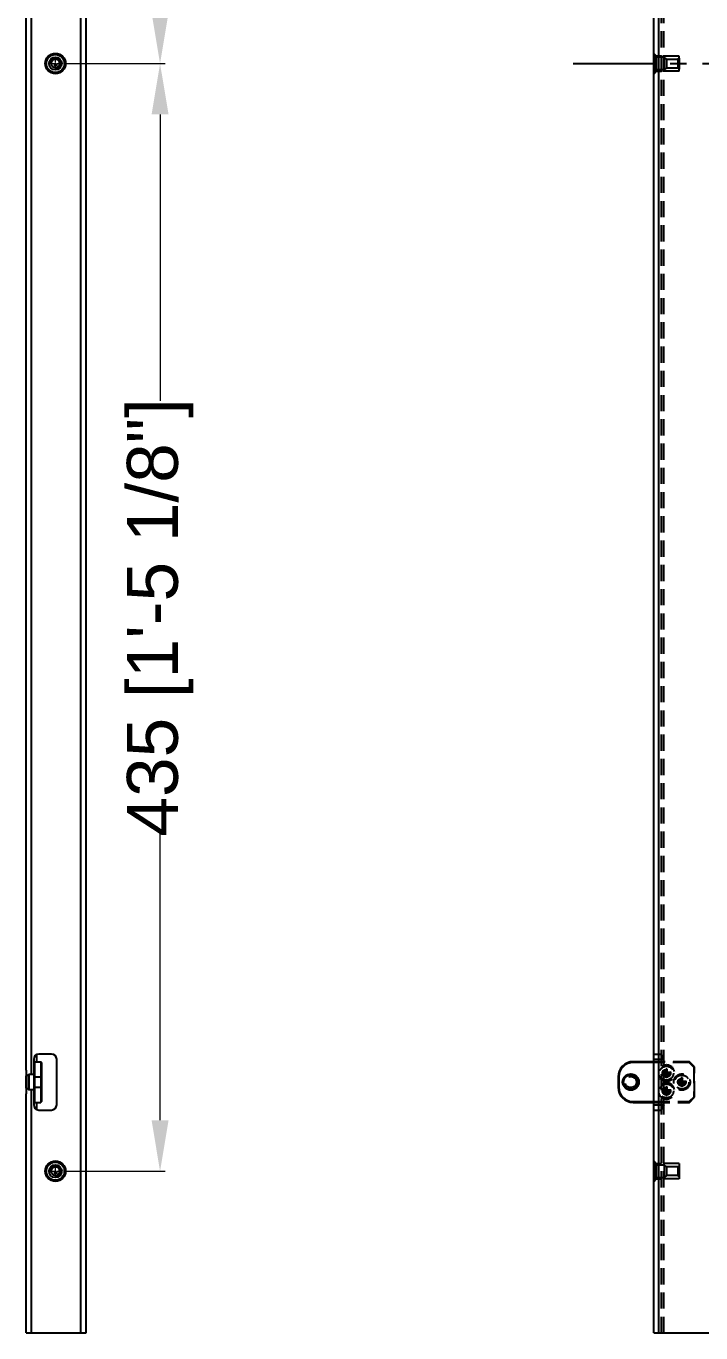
# Model space of a CAD drawing. Header units: millimetres. Extents: x -3132 to 28633, y 682 to 5849.
# Drawn here: x 19391 to 19656, y 1691 to 2204 of the extents above; entities that cross this region are included whole.
import ezdxf

# ---------------------------------------------------------------- set-up
doc = ezdxf.new("R2010")
doc.units = ezdxf.units.MM
doc.linetypes.add('CENTER', pattern=[50.8, 31.75, -6.35, 6.35, -6.35])
doc.linetypes.add('HIDDEN', pattern=[9.525, 6.35, -3.175])
for name, color, linetype in [('02___PRT_ALL_AXES', 7, 'Continuous'), ('DEFAULT_2', 8, 'HIDDEN'), ('标准', 3, 'Continuous')]:
    doc.layers.add(name, color=color, linetype=linetype)
doc.layers.add('screw', color=33, linetype='Continuous', lineweight=13)
doc.styles.get("Standard").update_dxf_attribs({"font": 'arial.ttf'})
doc.styles.add('TXT', font='romans.shx', dxfattribs={"bigfont": 'gbcbig.shx'})
doc.dimstyles.new('1.2', dxfattribs={"dimscale": 10, "dimtxt": 2, "dimasz": 2, "dimexe": 0.2, "dimexo": 0.1, "dimgap": 0, "dimtad": 0, "dimzin": 9, "dimdsep": 46, "dimtxsty": 'Standard', "dimcen": 0, "dimclrd": 3, "dimclre": 3, "dimclrt": 3, "dimazin": 1, "dimtp": 0.01, "dimtm": 0.01, "dimtfac": 1, "dimtofl": 0, "dimtmove": 0, "dimatfit": 3, "dimfxl": 1, "dimtolj": 1, "dimtzin": 4, "dimlwd": 13, "dimlwe": 13, "dimarcsym": 0})

# ---------------------------------------------------------------- blocks, each defined once
blk = doc.blocks.new('*D97')
at = {"color": 3, "linetype": 'Continuous', "lineweight": 13, "transparency": 16777216}
for p, q in [((19405.98, 2189.69), (19445.84, 2189.69)), ((19443.84, 2169.69), (19443.84, 2057.18)), ((19443.84, 1774.69), (19443.84, 1887.21)), ((19405.98, 1754.69), (19445.84, 1754.69))]:
    blk.add_line(p, q, dxfattribs=at)
at = {"color": 3, "transparency": 16777216}
for points in [[(19440.51, 2169.69), (19447.18, 2169.69), (19443.84, 2189.69)], [(19440.51, 1774.69), (19447.18, 1774.69), (19443.84, 1754.69)]]:
    blk.add_solid(points, dxfattribs=at)
at = {"layer": 'Defpoints', "color": 0, "transparency": 16777216}
for p in [(19404.98, 2189.69), (19404.98, 1754.69), (19443.84, 1754.69)]:
    blk.add_point(p, dxfattribs=at)
at = {"color": 3, "transparency": 16777216, "insert": (19443.84, 1972.19), "char_height": 20, "attachment_point": 5, "rotation": 90}
blk.add_mtext('\\A1;435 [1\'-5 1/8"]', dxfattribs=at)
blk = doc.blocks.new('screw_m4_l')
at = {"layer": 'screw', "color": 1, "linetype": 'CENTER', "ltscale": 0.008797}
for p, q in [((-2.2, 0), (2.2, 0)), ((0, -2.2), (0, 2.2))]:
    blk.add_line(p, q, dxfattribs=at)
at = {"layer": 'screw', "color": 33}
blk.add_circle((0, 0), 1.65, dxfattribs=at)
at = {"layer": 'screw', "color": 2, "linetype": 'CENTER'}
blk.add_arc((0, 0), 2, 270, 180, dxfattribs=at)
at = {"layer": 'screw', "color": 6, "style": 'TXT'}
blk.add_text('M4', height=0.8, dxfattribs=at).set_placement((-0.68, -1))
blk = doc.blocks.new('*D79')
at = {"color": 3, "linetype": 'Continuous', "lineweight": 13, "transparency": 16777216}
for p, q in [((19405.98, 2624.69), (19445.84, 2624.69)), ((19443.84, 2604.69), (19443.84, 2492.18)), ((19443.84, 2209.69), (19443.84, 2322.21)), ((19405.98, 2189.69), (19445.84, 2189.69))]:
    blk.add_line(p, q, dxfattribs=at)
at = {"color": 3, "transparency": 16777216}
for points in [[(19440.51, 2604.69), (19447.18, 2604.69), (19443.84, 2624.69)], [(19440.51, 2209.69), (19447.18, 2209.69), (19443.84, 2189.69)]]:
    blk.add_solid(points, dxfattribs=at)
at = {"layer": 'Defpoints', "color": 0, "transparency": 16777216}
for p in [(19404.98, 2624.69), (19404.98, 2189.69), (19443.84, 2189.69)]:
    blk.add_point(p, dxfattribs=at)
at = {"color": 3, "transparency": 16777216, "insert": (19443.84, 2407.19), "char_height": 20, "attachment_point": 5, "rotation": 90}
blk.add_mtext('\\A1;435 [1\'-5 1/8"]', dxfattribs=at)

msp = doc.modelspace()

# ---------------------------------------------------------------- linework, layer by layer
at = {"color": 7, "linetype": 'Continuous'}
for p, q in [((19412.783, 1691.194), (19412.783, 2688.194)), ((19414.783, 1691.194), (19414.783, 2688.194)), ((19637.594, 1691.194), (19637.594, 2688.194)), ((19639.594, 1691.194), (19639.594, 2688.194)), ((19393.283, 2586.694), (19393.283, 1792.694)), ((19391.283, 1794.308), (19391.283, 2585.081)), ((19394.283, 1798.694), (19394.283, 1780.694)), ((19394.583, 1797.694), (19394.283, 1797.394)), ((19394.583, 1797.694), (19396.983, 1797.694)), ((19394.583, 1797.694), (19394.583, 1781.694)), ((19395.283, 1800.385), (19395.283, 1797.694)), ((19401.283, 1800.694), (19396.283, 1800.694)), ((19397.283, 1797.394), (19396.983, 1797.694)), ((19396.983, 1797.694), (19396.983, 1781.694)), ((19397.283, 1797.394), (19397.283, 1781.994)), ((19403.283, 1780.694), (19403.283, 1798.694)), ((19637.594, 1797.694), (19629.594, 1797.694)), ((19629.594, 1797.394), (19629.594, 1797.694)), ((19637.594, 1797.394), (19629.594, 1797.394)), ((19391.283, 1794.308), (19391.29, 1793.585)), ((19391.29, 1792.803), (19391.283, 1792.081)), ((19391.283, 1787.308), (19391.283, 1792.081)), ((19391.29, 1793.585), (19391.29, 1792.803)), ((19391.483, 1791.894), (19392.283, 1792.694)), ((19391.483, 1791.894), (19391.483, 1787.494)), ((19394.283, 1792.694), (19392.283, 1792.694)), ((19392.283, 1792.694), (19392.283, 1786.694)), ((19394.283, 1791.694), (19397.283, 1791.694)), ((19623.894, 1791.694), (19623.594, 1791.694)), ((19623.594, 1791.694), (19623.594, 1787.694)), ((19623.894, 1791.694), (19623.894, 1787.694)), ((19391.283, 1787.308), (19391.29, 1786.585)), ((19391.29, 1786.585), (19391.29, 1785.803)), ((19391.483, 1787.494), (19392.283, 1786.694)), ((19394.283, 1786.694), (19392.283, 1786.694)), ((19393.283, 1786.694), (19393.283, 1691.194)), ((19394.283, 1787.694), (19397.283, 1787.694)), ((19623.894, 1787.694), (19623.594, 1787.694)), ((19391.29, 1785.803), (19391.283, 1785.081)), ((19391.283, 1691.194), (19391.283, 1785.081)), ((19394.583, 1781.694), (19394.283, 1781.994)), ((19394.583, 1781.694), (19396.983, 1781.694)), ((19395.283, 1781.694), (19395.283, 1779.003)), ((19397.283, 1781.994), (19396.983, 1781.694)), ((19629.594, 1781.994), (19637.594, 1781.994)), ((19629.594, 1781.994), (19629.594, 1781.694)), ((19629.594, 1781.694), (19637.594, 1781.694)), ((19396.283, 1778.694), (19401.283, 1778.694)), ((19391.283, 1691.194), (19414.783, 1691.194)), ((19637.594, 1691.194), (19661.494, 1691.194))]:
    msp.add_line(p, q, dxfattribs=at)
for centre, radius in [((19402.783, 2189.694), 4), ((19402.783, 2189.694), 2.5), ((19402.783, 2189.694), 1.65), ((19628.594, 1789.694), 3.2), ((19628.594, 1789.694), 2.85), ((19402.783, 1754.694), 4), ((19402.783, 1754.694), 2.5), ((19402.783, 1754.694), 1.65)]:
    msp.add_circle(centre, radius, dxfattribs=at)
for centre, radius, start, end in [((19396.283, 1798.694), 2, 90, 180), ((19401.283, 1798.694), 2, 0, 90), ((19629.594, 1791.694), 6, 90, 180), ((19629.594, 1791.694), 5.7, 90, 180), ((19629.594, 1787.694), 6, 180, 270), ((19629.594, 1787.694), 5.7, 180, 270), ((19396.283, 1780.694), 2, 180, 270), ((19401.283, 1780.694), 2, 270, 0)]:
    msp.add_arc(centre, radius, start, end, dxfattribs=at)
at = {"layer": '02___PRT_ALL_AXES', "color": 8, "linetype": 'HIDDEN'}
for p, q in [((19637.594, 2186.144), (19637.594, 2193.244)), ((19638.194, 2192.644), (19637.594, 2193.244)), ((19638.194, 2192.644), (19638.194, 2186.744)), ((19647.594, 2192.644), (19638.194, 2192.644)), ((19647.594, 2186.744), (19647.594, 2192.644)), ((19638.194, 2186.744), (19637.594, 2186.144)), ((19647.594, 2186.744), (19638.194, 2186.744)), ((19638.194, 1757.644), (19637.594, 1758.244)), ((19637.594, 1758.244), (19637.594, 1751.144)), ((19647.594, 1757.644), (19638.194, 1757.644)), ((19638.194, 1757.644), (19638.194, 1751.744)), ((19647.594, 1757.644), (19647.594, 1751.744)), ((19638.194, 1751.744), (19637.594, 1751.144)), ((19647.594, 1751.744), (19638.194, 1751.744))]:
    msp.add_line(p, q, dxfattribs=at)
at = {"layer": '02___PRT_ALL_AXES', "color": 7, "linetype": 'Continuous'}
for centre in [(19402.783, 2189.694), (19402.783, 1754.694)]:
    msp.add_circle(centre, 3.55, dxfattribs=at)
at = {"layer": 'DEFAULT_2', "color": 8, "linetype": 'HIDDEN'}
for p, q in [((19640.594, 1691.194), (19640.594, 2688.194)), ((19641.594, 1691.194), (19641.594, 2688.194)), ((19637.594, 2193.694), (19638.594, 2192.694)), ((19641.744, 2192.194), (19637.594, 2192.194)), ((19638.594, 2192.694), (19638.594, 2186.694)), ((19638.594, 2192.694), (19640.594, 2192.694)), ((19641.744, 2192.194), (19641.744, 2187.194)), ((19642.594, 2191.344), (19641.744, 2192.194)), ((19642.594, 2191.344), (19642.594, 2188.044)), ((19642.594, 2191.344), (19647.094, 2191.344)), ((19647.094, 2191.344), (19647.594, 2191.844)), ((19647.094, 2191.344), (19647.094, 2188.044)), ((19647.594, 2191.844), (19647.594, 2187.544)), ((19641.744, 2187.194), (19637.594, 2187.194)), ((19637.594, 2185.694), (19638.594, 2186.694)), ((19638.594, 2186.694), (19640.594, 2186.694)), ((19642.594, 2188.044), (19641.744, 2187.194)), ((19642.594, 2188.044), (19647.094, 2188.044)), ((19647.094, 2188.044), (19647.594, 2187.544)), ((19637.594, 1800.694), (19640.594, 1800.694)), ((19637.594, 1798.694), (19641.594, 1798.694)), ((19651.594, 1797.694), (19637.594, 1797.694)), ((19651.47, 1797.394), (19637.594, 1797.394)), ((19651.594, 1797.694), (19651.47, 1797.394)), ((19653.294, 1795.57), (19651.47, 1797.394)), ((19653.594, 1795.694), (19651.594, 1797.694)), ((19640.994, 1793.474), (19644.194, 1792.914)), ((19642.314, 1793.474), (19640.994, 1793.474)), ((19640.994, 1792.914), (19644.194, 1793.474)), ((19640.994, 1793.474), (19640.994, 1792.914)), ((19640.994, 1792.914), (19642.314, 1792.914)), ((19642.874, 1794.794), (19642.314, 1794.794)), ((19642.874, 1791.594), (19642.314, 1794.794)), ((19642.314, 1794.794), (19642.314, 1793.474)), ((19642.314, 1791.594), (19642.874, 1794.794)), ((19642.314, 1793.474), (19642.874, 1792.914)), ((19642.314, 1792.914), (19642.874, 1793.474)), ((19642.314, 1792.914), (19642.314, 1791.594)), ((19642.314, 1791.594), (19642.874, 1791.594)), ((19642.874, 1793.474), (19642.874, 1794.794)), ((19644.194, 1793.474), (19642.874, 1793.474)), ((19642.874, 1792.914), (19644.194, 1792.914)), ((19642.874, 1791.594), (19642.874, 1792.914)), ((19644.194, 1792.914), (19644.194, 1793.474)), ((19648.936, 1791.294), (19648.376, 1791.294)), ((19648.936, 1788.094), (19648.376, 1791.294)), ((19648.376, 1791.294), (19648.376, 1789.974)), ((19648.376, 1788.094), (19648.936, 1791.294)), ((19648.936, 1789.974), (19648.936, 1791.294)), ((19653.594, 1795.694), (19653.294, 1795.57)), ((19653.294, 1795.57), (19653.294, 1783.819)), ((19653.594, 1783.694), (19653.594, 1795.694)), ((19640.994, 1786.474), (19644.194, 1785.914)), ((19642.314, 1786.474), (19640.994, 1786.474)), ((19640.994, 1785.914), (19644.194, 1786.474)), ((19640.994, 1786.474), (19640.994, 1785.914)), ((19640.994, 1785.914), (19642.314, 1785.914)), ((19642.874, 1787.794), (19642.314, 1787.794)), ((19642.874, 1784.594), (19642.314, 1787.794)), ((19642.314, 1787.794), (19642.314, 1786.474)), ((19642.314, 1784.594), (19642.874, 1787.794)), ((19642.314, 1786.474), (19642.874, 1785.914)), ((19642.314, 1785.914), (19642.874, 1786.474)), ((19642.314, 1785.914), (19642.314, 1784.594)), ((19642.874, 1786.474), (19642.874, 1787.794)), ((19644.194, 1786.474), (19642.874, 1786.474)), ((19642.874, 1785.914), (19644.194, 1785.914)), ((19642.874, 1784.594), (19642.874, 1785.914)), ((19644.194, 1785.914), (19644.194, 1786.474)), ((19647.056, 1789.974), (19650.256, 1789.414)), ((19648.376, 1789.974), (19647.056, 1789.974)), ((19647.056, 1789.414), (19650.256, 1789.974)), ((19647.056, 1789.974), (19647.056, 1789.414)), ((19647.056, 1789.414), (19648.376, 1789.414)), ((19648.376, 1789.974), (19648.936, 1789.414)), ((19648.376, 1789.414), (19648.936, 1789.974)), ((19648.376, 1789.414), (19648.376, 1788.094)), ((19648.376, 1788.094), (19648.936, 1788.094)), ((19650.256, 1789.974), (19648.936, 1789.974)), ((19648.936, 1789.414), (19650.256, 1789.414)), ((19648.936, 1788.094), (19648.936, 1789.414)), ((19650.256, 1789.414), (19650.256, 1789.974)), ((19637.594, 1781.994), (19651.47, 1781.994)), ((19637.594, 1781.694), (19651.594, 1781.694)), ((19642.314, 1784.594), (19642.874, 1784.594)), ((19653.294, 1783.819), (19651.47, 1781.994)), ((19651.594, 1781.694), (19651.47, 1781.994)), ((19651.594, 1781.694), (19653.594, 1783.694)), ((19653.594, 1783.694), (19653.294, 1783.819)), ((19637.594, 1780.694), (19641.594, 1780.694)), ((19637.594, 1778.694), (19640.594, 1778.694)), ((19637.594, 1758.694), (19638.594, 1757.694)), ((19637.594, 1757.194), (19641.744, 1757.194)), ((19638.594, 1757.694), (19640.594, 1757.694)), ((19638.594, 1757.694), (19638.594, 1751.694)), ((19642.594, 1756.344), (19641.744, 1757.194)), ((19641.744, 1757.194), (19641.744, 1752.194)), ((19647.094, 1756.344), (19642.594, 1756.344)), ((19642.594, 1756.344), (19642.594, 1753.044)), ((19647.594, 1756.844), (19647.094, 1756.344)), ((19647.094, 1756.344), (19647.094, 1753.044)), ((19647.594, 1756.844), (19647.594, 1752.544)), ((19637.594, 1752.194), (19641.744, 1752.194)), ((19637.594, 1750.694), (19638.594, 1751.694)), ((19638.594, 1751.694), (19640.594, 1751.694)), ((19642.594, 1753.044), (19641.744, 1752.194)), ((19647.094, 1753.044), (19642.594, 1753.044)), ((19647.594, 1752.544), (19647.094, 1753.044))]:
    msp.add_line(p, q, dxfattribs=at)
for points in [[(19640.594, 1800.426), (19640.677, 1800.124), (19640.895, 1799.723)], [(19640.895, 1799.723), (19641.212, 1799.24), (19641.594, 1798.694)], [(19639.594, 1794.308), (19639.425, 1793.585), (19639.425, 1792.803), (19639.594, 1792.081)], [(19639.594, 1787.308), (19639.425, 1786.585), (19639.425, 1785.803), (19639.594, 1785.081)], [(19641.594, 1780.694), (19641.212, 1780.149), (19640.895, 1779.666), (19640.676, 1779.264), (19640.594, 1778.962)]]:
    msp.add_lwpolyline(points, dxfattribs=at)
for centre, radius in [((19628.594, 1789.694), 3.15), ((19628.594, 1789.694), 3), ((19628.594, 1789.694), 2.2), ((19642.594, 1793.194), 2.75), ((19642.594, 1793.194), 1.6), ((19642.594, 1793.194), 1.5), ((19642.594, 1793.194), 1.45), ((19642.594, 1793.194), 1.3), ((19642.594, 1793.194), 1.25), ((19648.656, 1789.694), 3.2), ((19648.656, 1789.694), 2.75), ((19648.656, 1789.694), 1.6), ((19648.656, 1789.694), 1.5), ((19648.656, 1789.694), 1.45), ((19642.594, 1786.194), 2.75), ((19642.594, 1786.194), 1.6), ((19642.594, 1786.194), 1.5), ((19642.594, 1786.194), 1.45), ((19642.594, 1786.194), 1.3), ((19642.594, 1786.194), 1.25), ((19648.656, 1789.694), 1.3), ((19648.656, 1789.694), 1.25)]:
    msp.add_circle(centre, radius, dxfattribs=at)
for centre in [(19642.594, 1793.194), (19642.594, 1786.194)]:
    msp.add_arc(centre, 3.2, 200.36413, 159.63587, dxfattribs=at)
at = {"layer": '标准', "color": 1, "linetype": 'CENTER'}
msp.add_line((19605.966, 2189.694), (20166.222, 2189.694), dxfattribs=at)

# ---------------------------------------------------------------- block references
at = {"layer": 'screw'}
for p in [(19402.783, 2189.694), (19402.783, 1754.694)]:
    msp.add_blockref('screw_m4_l', p, dxfattribs=at)

# ---------------------------------------------------------------- dimensions: what is measured, and where the dimension line sits
for base, p1, p2, picture, middle in [((19443.844, 2189.694), (19404.983, 2624.694), (19404.983, 2189.694), '*D79', (19443.844, 2407.194)), ((19443.844, 1754.694), (19404.983, 2189.694), (19404.983, 1754.694), '*D97', (19443.844, 1972.194))]:
    dim = msp.add_linear_dim(base=base, p1=p1, p2=p2, angle=90, dimstyle='1.2')
    dim.commit()
    dim.dimension.update_dxf_attribs({"geometry": picture, "text_midpoint": middle})

doc.saveas('drawing.dxf')
